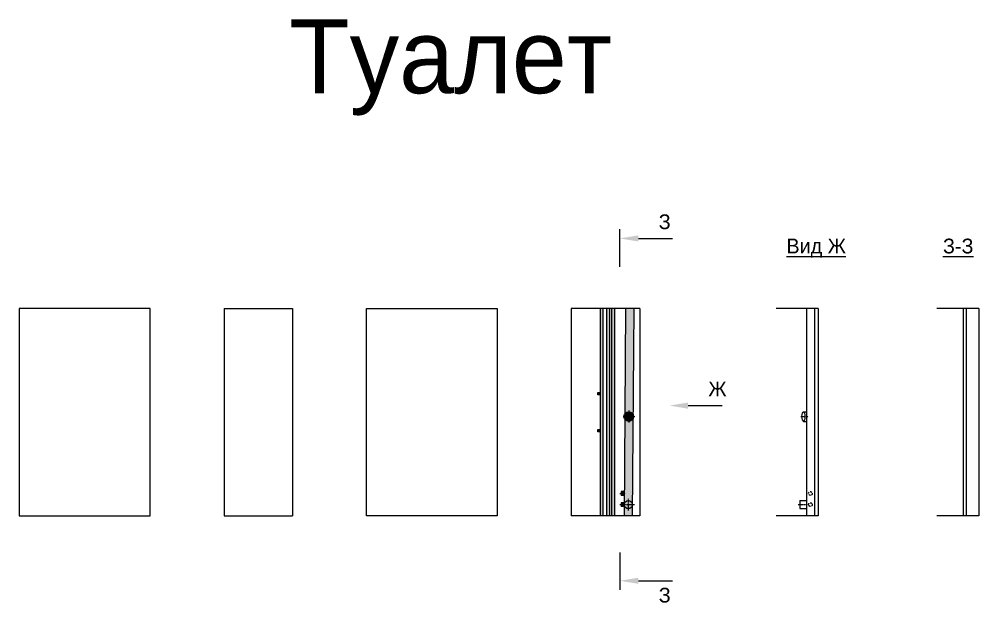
# Model space of a CAD drawing. Header units: millimetres. Extents: x -36531 to 56557, y -58468 to 154.
# Drawn here: x 43581 to 56557, y -58468 to -50582 of the extents above; entities that cross this region are included whole.
import ezdxf

# ---------------------------------------------------------------- set-up
doc = ezdxf.new("R2010")
doc.units = ezdxf.units.MM
doc.linetypes.add('ACAD_ISO10W100', pattern=[18.5, 12, -3, 0.5, -3])
doc.linetypes.add('DASHED', pattern=[19.05, 12.7, -6.35])
doc.layers.add('01 Черновое', color=7, linetype='Continuous')
doc.layers.add('02 ЭОМ и СС', color=7, linetype='Continuous')
doc.layers.add('100 noprint', color=1, linetype='Continuous', plot=False)
doc.styles.get("Standard").update_dxf_attribs({"font": 'Ubuntu-R.ttf'})

msp = doc.modelspace()

# ---------------------------------------------------------------- hatches: boundary and pattern name
at = {"layer": '01 Черновое'}
for color, points in [(252, [(51471, -57291), (51471, -54491), (51439, -54491), (51439, -57291)]), (252, [(51561, -57291), (51561, -54491), (51521, -54491), (51521, -57291)]), (252, [(51631, -57291), (51631, -54491), (51591, -54491), (51591, -57291)]), (251, [(51407, -55657), (51407, -55625), (51439, -55625), (51439, -55657)]), (252, [(51770, -55988), (51771, -55913, 0.157297), (51759, -55951, 0.153639)]), (252, [(51881, -55920, 0.553671), (51771, -55913), (51770, -55988, 0.553671), (51880, -55983)]), (252, [(51889, -55951, 0.124358), (51881, -55920), (51880, -55983, 0.127986)]), (251, [(51407, -56157), (51407, -56125), (51439, -56125), (51439, -56157)]), (252, [(51763, -57016), (51763, -56966), (51721, -56966), (51721, -57016)]), (252, [(51762, -57140), (51762, -57116), (51721, -57116), (51721, -57166), (51762, -57166), (51762, -57141, -0.003571)])]:
    msp.add_hatch(color=color, dxfattribs=at).paths.add_polyline_path(points)
h = msp.add_hatch(color=252, dxfattribs=at)
h.paths.add_polyline_path([(51872, -57141), (51891, -54491), (51781, -54491), (51762, -57140, -0.992883)])
h.paths.add_polyline_path([(51872, -57141, 0.992883), (51762, -57140), (51762, -57141, 0.992883), (51872, -57142)])
h.paths.add_polyline_path([(51871, -57291), (51872, -57142, -0.992883), (51762, -57141), (51761, -57291)])

# ---------------------------------------------------------------- linework, layer by layer
for p, q in [((51704, -53928), (51704, -53420)), ((46351, -54491), (47276, -54491)), ((46351, -54491), (46351, -57291)), ((47276, -54491), (47276, -57291)), ((51971, -54491), (51046, -54491)), ((51046, -54491), (51046, -57291)), ((51439, -54491), (51439, -57291)), ((51471, -54491), (51471, -57291)), ((51521, -54491), (51521, -57291)), ((51561, -54491), (51561, -57291)), ((51591, -54491), (51591, -57291)), ((51631, -54491), (51631, -57291)), ((51781, -54491), (51761, -57291)), ((51891, -54491), (51871, -57291)), ((51971, -54491), (51971, -57291)), ((54385, -54491), (53817, -54491)), ((54225, -54491), (54225, -57291)), ((54335, -54491), (54335, -57291)), ((54385, -54491), (54385, -57291)), ((56557, -54491), (55988, -54491)), ((56347, -54491), (56347, -57291)), ((56387, -54491), (56387, -57291)), ((56557, -54491), (56557, -57291)), ((54185, -55886), (54225, -55886)), ((54185, -56016), (54225, -56016)), ((51763, -56966), (51721, -56966)), ((51721, -56966), (51721, -57016)), ((51763, -57016), (51721, -57016)), ((54135, -57086), (54225, -57086)), ((54135, -57086), (54135, -57196)), ((51762, -57116), (51721, -57116)), ((51721, -57116), (51721, -57166)), ((51762, -57166), (51721, -57166)), ((54135, -57196), (54225, -57196)), ((46351, -57291), (47276, -57291)), ((51971, -57291), (51046, -57291)), ((54385, -57291), (53817, -57291)), ((56557, -57291), (55988, -57291)), ((51704, -57787), (51704, -58295))]:
    msp.add_line(p, q, dxfattribs=at)
at = {"layer": '01 Черновое', "linetype": 'ACAD_ISO10W100'}
for p, q in [((51824, -55871), (51824, -56032)), ((51747, -55951), (51910, -55951)), ((51704, -56991), (51781, -56991)), ((51817, -57061), (51817, -57222)), ((51704, -57141), (51904, -57141))]:
    msp.add_line(p, q, dxfattribs=at)
at = {"layer": '01 Черновое', "linetype": 'ACAD_ISO10W100', "ltscale": 2}
for p, q in [((54149, -55951), (54258, -55951)), ((54114, -57141), (54236, -57141))]:
    msp.add_line(p, q, dxfattribs=at)
at = {"layer": '01 Черновое', "flags": 128}
for points in [[(45351, -57291), (45351, -54491), (43581, -54491), (43581, -57291)], [(48276, -57291), (48276, -54491), (50046, -54491), (50046, -57291)], [(51407, -55657), (51407, -55625), (51439, -55625), (51439, -55657)], [(51407, -56157), (51407, -56125), (51439, -56125), (51439, -56157)]]:
    msp.add_lwpolyline(points, close=True, dxfattribs=at)
at = {"layer": '01 Черновое'}
for centre, radius in [((51824, -55951), 65), ((51817, -57141), 55)]:
    msp.add_circle(centre, radius, dxfattribs=at)
at = {"layer": '01 Черновое', "linetype": 'DASHED', "ltscale": 2}
for centre in [(54280, -56991), (54280, -57141)]:
    msp.add_circle(centre, 25, dxfattribs=at)
at = {"layer": '01 Черновое'}
msp.add_ellipse((54185, -55951), major_axis=(0, 65), ratio=0.307692, dxfattribs=at)
at = {"layer": '02 ЭОМ и СС'}
for p, q in [((51954, -53544), (52415, -53544)), ((52625, -55803), (53085, -55803)), ((51954, -58171), (52415, -58171))]:
    msp.add_line(p, q, dxfattribs=at)
for points in [[(51954, -53586), (51704, -53544), (51954, -53503)], [(52625, -55845), (52375, -55803), (52625, -55762)], [(51954, -58129), (51704, -58171), (51954, -58212)]]:
    msp.add_solid(points, dxfattribs=at)

# ---------------------------------------------------------------- texts
at = {"layer": '02 ЭОМ и СС', "linetype": 'Continuous'}
for s, p in [('З', (52229, -53419)), ('Ж', (52899, -55678)), ('З', (52229, -58465))]:
    msp.add_text(s, height=200, dxfattribs=at).set_placement(p)
at = {"layer": '02 ЭОМ и СС', "char_height": 200, "width": 2318.6, "attachment_point": 1}
for s, insert in [('{\\LВид Ж}', (53955, -53547)), ('{\\LЗ-З}', (56072, -53547))]:
    msp.add_mtext(s, dxfattribs=dict(at, insert=insert))
at = {"layer": '100 noprint', "insert": (47233, -50582), "char_height": 1000, "width": 2318.6, "attachment_point": 1}
msp.add_mtext('{Туалет}', dxfattribs=at)

doc.saveas('drawing.dxf')
